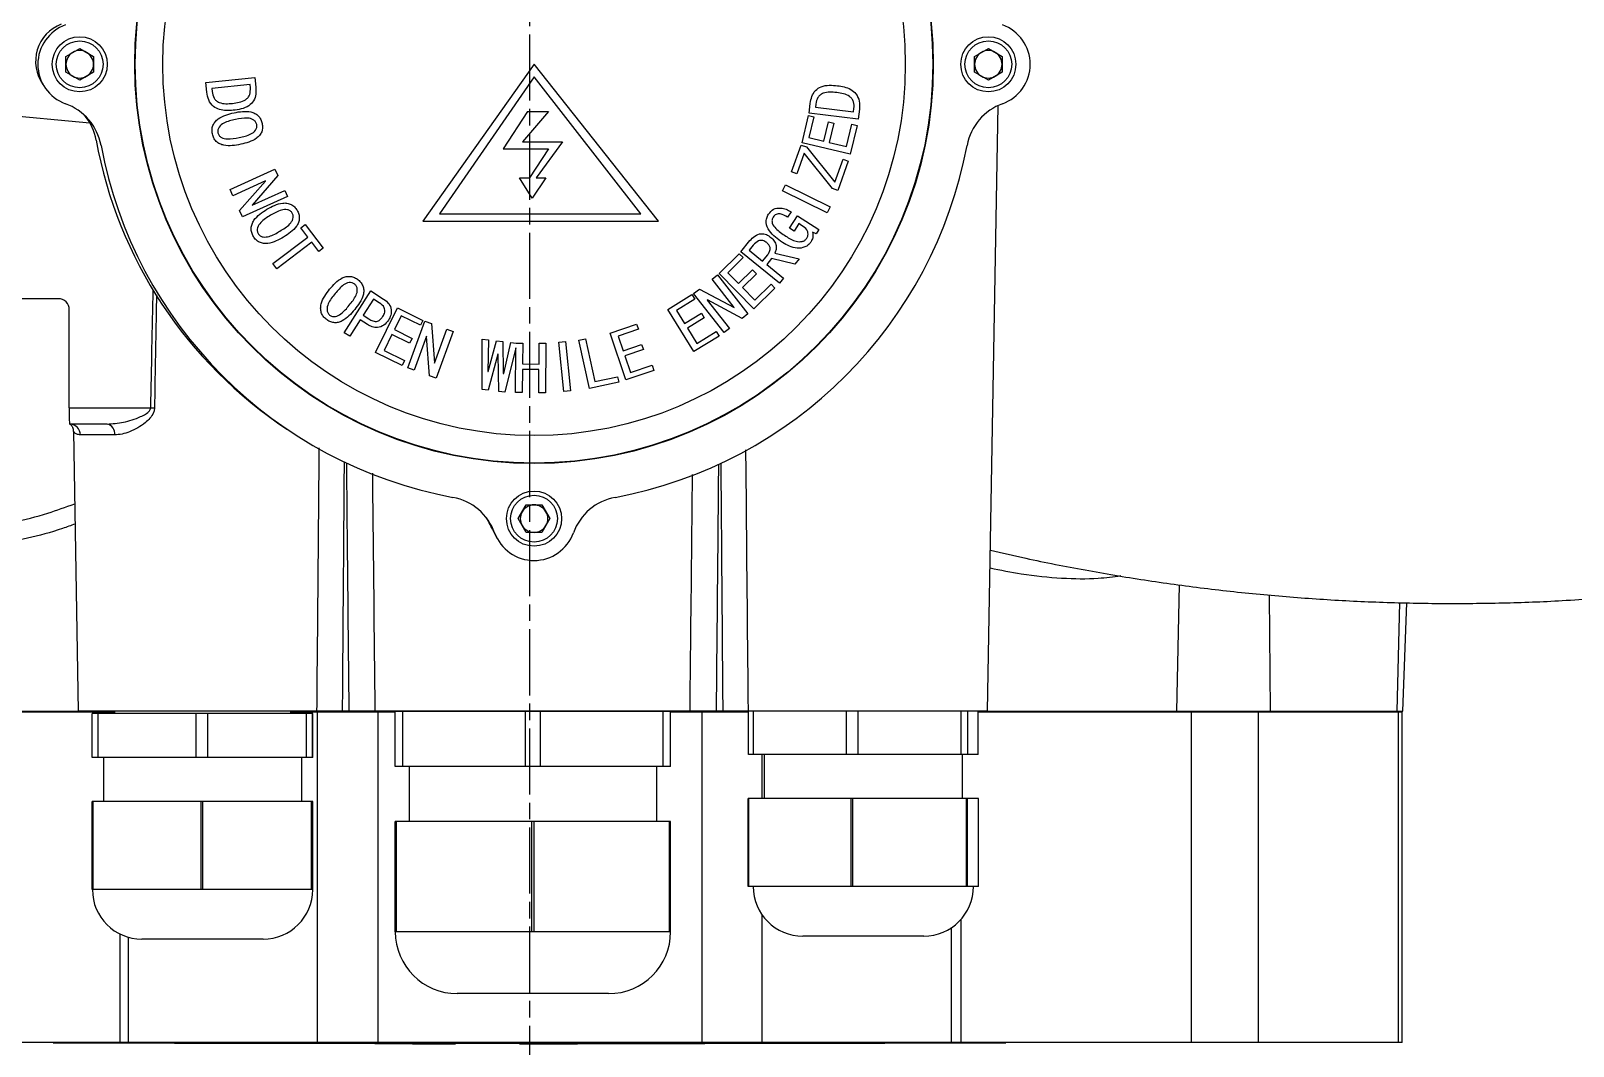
# Model space of a CAD drawing. Header units: millimetres. Extents: x 1756 to 4801, y 514 to 2668.
# Drawn here: x 3943.9 to 4224, y 2067.8 to 2252.1 of the extents above; entities that cross this region are included whole.
import ezdxf

# ---------------------------------------------------------------- set-up
doc = ezdxf.new("R2010")
doc.units = ezdxf.units.MM
doc.linetypes.add('AM_ISO08W050', pattern=[18, 12, -1.5, 3, -1.5])
doc.layers.add('AM_7', color=4, linetype='AM_ISO08W050', lineweight=25)

msp = doc.modelspace()

# ---------------------------------------------------------------- linework, layer by layer
at = {"color": 7, "linetype": 'Continuous', "lineweight": 25}
for p, q in [((3950.295, 2247.516), (3952.795, 2248.96)), ((3952.795, 2248.96), (3955.295, 2247.516)), ((4115.295, 2247.516), (4117.795, 2248.96)), ((4117.795, 2248.96), (4120.295, 2247.516)), ((3950.295, 2244.63), (3950.295, 2247.516)), ((3955.295, 2247.516), (3955.295, 2244.63)), ((4115.295, 2244.63), (4115.295, 2247.516)), ((4120.295, 2247.516), (4120.295, 2244.63)), ((3952.795, 2243.186), (3950.295, 2244.63)), ((3955.295, 2244.63), (3952.795, 2243.186)), ((3975.677, 2242.795), (3984.593, 2243.699)), ((3984.593, 2243.699), (3984.773, 2241.925)), ((4035.295, 2246.073), (4015.117, 2217.613)), ((4035.295, 2243.78), (4018.14, 2218.915)), ((4057.867, 2217.613), (4035.295, 2246.073)), ((4054.672, 2218.915), (4035.295, 2243.78)), ((4117.795, 2243.186), (4115.295, 2244.63)), ((4120.295, 2244.63), (4117.795, 2243.186)), ((3975.856, 2241.021), (3975.677, 2242.795)), ((3983.724, 2242.399), (3976.788, 2241.693)), ((3976.788, 2241.693), (3976.847, 2241.12)), ((3983.782, 2241.826), (3983.724, 2242.399)), ((4085.253, 2237.21), (4085.468, 2238.983)), ((4086.458, 2238.863), (4086.388, 2238.29)), ((4086.388, 2238.29), (4093.324, 2237.451)), ((4093.324, 2237.451), (4093.394, 2238.024)), ((4094.384, 2237.904), (4094.17, 2236.13)), ((4117.654, 2128.618), (4119.574, 2238.596)), ((3934.886, 2237.284), (3954.645, 2235.471)), ((4034.124, 2237.513), (4029.706, 2230.749)), ((4037.92, 2237.513), (4033.226, 2231.991)), ((4034.124, 2237.513), (4037.92, 2237.513)), ((4083.971, 2231.821), (4085.144, 2236.784)), ((4085.144, 2236.784), (4086.117, 2236.554)), ((4086.117, 2236.554), (4085.222, 2232.766)), ((4094.17, 2236.13), (4085.253, 2237.21)), ((4087.934, 2232.125), (4088.757, 2235.604)), ((4088.757, 2235.604), (4089.729, 2235.374)), ((4089.729, 2235.374), (4088.907, 2231.895)), ((4092.027, 2231.158), (4092.983, 2235.201)), ((4093.955, 2234.971), (4092.721, 2229.752)), ((4092.983, 2235.201), (4093.955, 2234.971)), ((4085.222, 2232.766), (4087.934, 2232.125)), ((4029.706, 2230.749), (4037.92, 2230.749)), ((4033.226, 2231.991), (4040.474, 2231.991)), ((4037.92, 2230.749), (4034.449, 2225.434)), ((4040.474, 2231.991), (4035.666, 2225.434)), ((4082.05, 2226.535), (4083.804, 2231.407)), ((4084.334, 2229.923), (4082.993, 2226.196)), ((4083.804, 2231.407), (4084.748, 2231.068)), ((4092.721, 2229.752), (4083.971, 2231.821)), ((4089.498, 2223.516), (4084.334, 2229.923)), ((4084.748, 2231.068), (4089.909, 2224.658)), ((4088.907, 2231.895), (4092.027, 2231.158)), ((3980.086, 2223.318), (3988.252, 2227.057)), ((3988.252, 2227.057), (3988.799, 2225.862)), ((4089.909, 2224.658), (4091.412, 2228.834)), ((4092.356, 2228.494), (4090.442, 2223.177)), ((4091.412, 2228.834), (4092.356, 2228.494)), ((3986.511, 2224.93), (3980.589, 2222.218)), ((3981.815, 2219.544), (3986.532, 2224.883)), ((3988.799, 2225.862), (3984.08, 2220.524)), ((3986.532, 2224.883), (3986.511, 2224.93)), ((4032.674, 2225.434), (4034.449, 2225.434)), ((4034.952, 2221.776), (4032.674, 2225.434)), ((4037.437, 2225.434), (4034.952, 2221.776)), ((4035.666, 2225.434), (4037.437, 2225.434)), ((4080.424, 2223.104), (4080.958, 2224.191)), ((4080.958, 2224.191), (4089.042, 2220.215)), ((4082.993, 2226.196), (4082.05, 2226.535)), ((3980.589, 2222.218), (3980.086, 2223.318)), ((3990.527, 2222.09), (3982.361, 2218.351)), ((3984.102, 2220.476), (3990.024, 2223.187)), ((3990.024, 2223.187), (3990.527, 2222.09)), ((4088.508, 2219.127), (4080.424, 2223.104)), ((4090.442, 2223.177), (4089.498, 2223.516)), ((3982.361, 2218.351), (3981.815, 2219.544)), ((3984.08, 2220.524), (3984.102, 2220.476)), ((4018.14, 2218.915), (4054.672, 2218.915)), ((4081.97, 2219.305), (4081.346, 2218.328)), ((4081.675, 2216.303), (4083.124, 2218.566)), ((4083.124, 2218.566), (4087.026, 2216.069)), ((4089.042, 2220.215), (4088.508, 2219.127)), ((3992.942, 2216.386), (3993.737, 2216.99)), ((3994.214, 2214.71), (3992.942, 2216.386)), ((3993.737, 2216.99), (3997.012, 2212.674)), ((4015.117, 2217.613), (4057.867, 2217.613)), ((4082.517, 2215.765), (4081.675, 2216.303)), ((4083.398, 2217.141), (4082.517, 2215.765)), ((4083.886, 2216.829), (4083.398, 2217.141)), ((4086.545, 2215.314), (4085.837, 2215.581)), ((4087.026, 2216.069), (4086.545, 2215.314)), ((3987.844, 2209.875), (3994.214, 2214.71)), ((3994.945, 2213.747), (3988.575, 2208.912)), ((3996.216, 2212.07), (3994.945, 2213.747)), ((3997.012, 2212.674), (3996.216, 2212.07)), ((4072.842, 2212.006), (4074.505, 2214.053)), ((4075.117, 2213.215), (4074.384, 2212.314)), ((3988.575, 2208.912), (3987.844, 2209.875)), ((4068.914, 2208.102), (4072.554, 2211.679)), ((4073.254, 2210.966), (4070.476, 2208.237)), ((4072.554, 2211.679), (4073.254, 2210.966)), ((4079.842, 2206.316), (4072.842, 2212.006)), ((4074.384, 2212.314), (4076.799, 2210.353)), ((4076.799, 2210.353), (4077.731, 2211.5)), ((4078.442, 2210.784), (4077.577, 2209.72)), ((4082.669, 2209.796), (4078.442, 2210.784)), ((4079.051, 2211.784), (4083.468, 2210.778)), ((4083.468, 2210.778), (4082.669, 2209.796)), ((4067.631, 2207.077), (4068.585, 2207.825)), ((4071.659, 2201.94), (4067.631, 2207.077)), ((4068.585, 2207.825), (4074.138, 2200.741)), ((4075.22, 2201.685), (4068.914, 2208.102)), ((4070.476, 2208.237), (4072.431, 2206.249)), ((4072.431, 2206.249), (4074.983, 2208.755)), ((4075.682, 2208.042), (4073.131, 2205.535)), ((4074.983, 2208.755), (4075.682, 2208.042)), ((4077.577, 2209.72), (4080.606, 2207.258)), ((4080.606, 2207.258), (4079.842, 2206.316)), ((4000.81, 2197.339), (4005.677, 2204.921)), ((4005.677, 2204.921), (4007.983, 2203.442)), ((4059.617, 2201.577), (4063.966, 2204.253)), ((4063.966, 2204.253), (4064.489, 2203.401)), ((4064.277, 2204.447), (4065.312, 2205.258)), ((4069.83, 2197.363), (4064.277, 2204.447)), ((4065.312, 2205.258), (4071.618, 2201.909)), ((4073.131, 2205.535), (4075.38, 2203.247)), ((4079.047, 2205.446), (4075.22, 2201.685)), ((4075.38, 2203.247), (4078.345, 2206.159)), ((4078.345, 2206.159), (4079.047, 2205.446)), ((3948.894, 2203.512), (3936.895, 2203.512)), ((3950.899, 2183.667), (3950.894, 2201.512)), ((4006.157, 2203.424), (4004.278, 2200.496)), ((4007.176, 2202.769), (4006.157, 2203.424)), ((4006.535, 2193.757), (4010.53, 2201.841)), ((4010.53, 2201.841), (4015.114, 2199.575)), ((4064.333, 2193.91), (4059.617, 2201.577)), ((4064.489, 2203.401), (4061.171, 2201.361)), ((4061.171, 2201.361), (4062.633, 2198.984)), ((4066.797, 2203.28), (4066.754, 2203.246)), ((4066.754, 2203.246), (4070.781, 2198.11)), ((4073.101, 2199.929), (4066.797, 2203.28)), ((4071.618, 2201.909), (4071.659, 2201.94)), ((4003.738, 2199.654), (4001.829, 2196.684)), ((4005.024, 2198.83), (4003.738, 2199.654)), ((4004.278, 2200.496), (4005.297, 2199.841)), ((4011.173, 2200.406), (4009.933, 2197.901)), ((4014.672, 2198.677), (4011.173, 2200.406)), ((4012.38, 2190.938), (4015.44, 2199.437)), ((4015.114, 2199.575), (4014.672, 2198.677)), ((4015.44, 2199.437), (4016.684, 2198.988)), ((4016.684, 2198.988), (4017.196, 2191.842)), ((4049.091, 2197.254), (4053.914, 2198.895)), ((4053.914, 2198.895), (4054.235, 2197.952)), ((4062.633, 2198.984), (4065.682, 2200.86)), ((4066.206, 2200.008), (4063.157, 2198.132)), ((4065.682, 2200.86), (4066.206, 2200.008)), ((4074.138, 2200.741), (4073.101, 2199.929)), ((4001.829, 2196.684), (4000.81, 2197.339)), ((4009.491, 2197.002), (4008.066, 2194.119)), ((4012.705, 2195.414), (4009.491, 2197.002)), ((4009.933, 2197.901), (4013.147, 2196.312)), ((4013.147, 2196.312), (4012.705, 2195.414)), ((4015.744, 2196.69), (4013.524, 2190.526)), ((4015.793, 2196.673), (4015.744, 2196.69)), ((4016.308, 2189.524), (4015.793, 2196.673)), ((4017.247, 2191.823), (4019.467, 2197.986)), ((4020.61, 2197.575), (4017.549, 2189.076)), ((4019.467, 2197.986), (4020.61, 2197.575)), ((4025.895, 2187.028), (4025.856, 2196.192)), ((4025.856, 2196.192), (4027.003, 2196.049)), ((4027.003, 2196.049), (4026.88, 2190.295)), ((4026.983, 2190.283), (4028.463, 2195.872)), ((4028.463, 2195.872), (4029.611, 2195.73)), ((4043.445, 2195.97), (4044.623, 2196.226)), ((4045.352, 2187.22), (4043.445, 2195.97)), ((4044.623, 2196.226), (4046.319, 2188.448)), ((4051.984, 2188.755), (4049.091, 2197.254)), ((4054.235, 2197.952), (4050.557, 2196.698)), ((4050.557, 2196.698), (4051.453, 2194.063)), ((4063.157, 2198.132), (4064.84, 2195.398)), ((4068.906, 2196.723), (4064.333, 2193.91)), ((4064.84, 2195.398), (4068.382, 2197.575)), ((4068.382, 2197.575), (4068.906, 2196.723)), ((4070.781, 2198.11), (4069.83, 2197.363)), ((4011.356, 2191.375), (4006.535, 2193.757)), ((4008.066, 2194.119), (4011.8, 2192.273)), ((4028.697, 2193.461), (4026.938, 2186.901)), ((4028.8, 2193.447), (4028.697, 2193.461)), ((4028.921, 2186.657), (4028.8, 2193.447)), ((4029.611, 2195.73), (4029.695, 2189.95)), ((4029.8, 2189.936), (4031.071, 2195.55)), ((4032.013, 2194.606), (4029.964, 2186.529)), ((4031.071, 2195.55), (4032.02, 2195.434)), ((4031.942, 2186.459), (4032.013, 2194.606)), ((4032.02, 2195.434), (4032.02, 2195.459)), ((4032.02, 2195.459), (4033.231, 2195.45)), ((4033.231, 2195.45), (4033.198, 2191.66)), ((4036.198, 2191.635), (4036.231, 2195.424)), ((4036.231, 2195.424), (4037.441, 2195.413)), ((4037.441, 2195.413), (4037.363, 2186.413)), ((4039.805, 2195.591), (4041.006, 2195.715)), ((4040.727, 2186.675), (4039.805, 2195.591)), ((4041.006, 2195.715), (4041.928, 2186.799)), ((4051.453, 2194.063), (4054.834, 2195.215)), ((4055.155, 2194.271), (4051.775, 2193.119)), ((4051.775, 2193.119), (4052.808, 2190.086)), ((4054.834, 2195.215), (4055.155, 2194.271)), ((4011.8, 2192.273), (4011.356, 2191.375)), ((4013.524, 2190.526), (4012.38, 2190.938)), ((4017.196, 2191.842), (4017.247, 2191.823)), ((4026.88, 2190.295), (4026.983, 2190.283)), ((4033.19, 2190.66), (4033.153, 2186.45)), ((4036.19, 2190.635), (4033.19, 2190.66)), ((4033.198, 2191.66), (4036.198, 2191.635)), ((4036.153, 2186.424), (4036.19, 2190.635)), ((4057.054, 2190.48), (4051.984, 2188.755)), ((4052.808, 2190.086), (4056.734, 2191.423)), ((4056.734, 2191.423), (4057.054, 2190.48)), ((4017.549, 2189.076), (4016.308, 2189.524)), ((4029.695, 2189.95), (4029.8, 2189.936)), ((4050.674, 2188.38), (4045.352, 2187.22)), ((4046.319, 2188.448), (4050.463, 2189.352)), ((4050.463, 2189.352), (4050.674, 2188.38)), ((4026.938, 2186.901), (4025.895, 2187.028)), ((4029.964, 2186.529), (4028.921, 2186.657)), ((4033.153, 2186.45), (4031.942, 2186.459)), ((4037.363, 2186.413), (4036.153, 2186.424)), ((4041.928, 2186.799), (4040.727, 2186.675)), ((3950.899, 2183.667), (3965.649, 2183.667)), ((3957.781, 2180.746), (3950.927, 2180.746)), ((3951.654, 2179.373), (3952.54, 2128.618)), ((3959.142, 2178.78), (3952.915, 2178.78)), ((4032.408, 2163.573), (4033.852, 2166.073)), ((4033.852, 2166.073), (4036.738, 2166.073)), ((4036.738, 2166.073), (4038.182, 2163.573)), ((4033.852, 2161.073), (4032.408, 2163.573)), ((4038.182, 2163.573), (4036.738, 2161.073)), ((4036.738, 2161.073), (4033.852, 2161.073)), ((4152.433, 2151.571), (4151.941, 2128.618)), ((4168.795, 2149.696), (4168.969, 2128.618)), ((4192.018, 2128.618), (4192.534, 2148.33)), ((4193.073, 2128.618), (4193.76, 2148.306)), ((3921.375, 2128.618), (3952.54, 2128.618)), ((3946.773, 2128.618), (3946.773, 2128.429)), ((3995.874, 2128.618), (3952.54, 2128.618)), ((3956.773, 2128.429), (3956.773, 2128.618)), ((3959.102, 2128.618), (3959.102, 2128.213)), ((3991.102, 2128.213), (3991.102, 2128.618)), ((3996.17, 2128.429), (3996.17, 2128.618)), ((4001.669, 2128.618), (4000.523, 2128.618)), ((4063.623, 2128.618), (4006.404, 2128.618)), ((4010.096, 2118.574), (4010.096, 2128.574)), ((4010.098, 2128.574), (4010.096, 2128.574)), ((4010.098, 2118.574), (4010.098, 2128.574)), ((4011.44, 2128.574), (4010.098, 2128.574)), ((4011.44, 2118.574), (4011.44, 2128.574)), ((4033.758, 2128.574), (4011.44, 2128.574)), ((4015.097, 2128.618), (4015.097, 2128.574)), ((4033.758, 2118.574), (4033.758, 2128.574)), ((4036.441, 2128.574), (4033.758, 2128.574)), ((4036.441, 2118.574), (4036.441, 2128.574)), ((4058.757, 2128.574), (4036.441, 2128.574)), ((4055.097, 2128.574), (4055.097, 2128.618)), ((4058.757, 2118.574), (4058.757, 2128.574)), ((4060.098, 2128.574), (4058.757, 2128.574)), ((4060.098, 2118.574), (4060.098, 2128.574)), ((4062.336, 2128.618), (4062.336, 2128.429)), ((4063.893, 2128.618), (4063.893, 2128.429)), ((4069.569, 2128.618), (4068.423, 2128.618)), ((4117.654, 2128.618), (4074.16, 2128.618)), ((4074.25, 2120.759), (4074.25, 2128.618)), ((4075.153, 2120.759), (4075.153, 2128.618)), ((4092.014, 2120.759), (4092.014, 2128.618)), ((4094.152, 2120.759), (4094.152, 2128.618)), ((4112.855, 2120.759), (4112.855, 2128.618)), ((4114.09, 2120.759), (4114.09, 2128.618)), ((4115.932, 2120.759), (4115.932, 2128.618)), ((4117.69, 2128.618), (4117.69, 2128.429)), ((4117.69, 2128.618), (4151.941, 2128.618)), ((4127.69, 2128.429), (4127.69, 2128.618)), ((4146.32, 2128.618), (4146.32, 2128.429)), ((4151.941, 2128.618), (4168.969, 2128.618)), ((4162.32, 2128.429), (4162.32, 2128.618)), ((4162.718, 2128.429), (4162.718, 2128.618)), ((4168.969, 2128.618), (4192.018, 2128.618)), ((4192.018, 2128.618), (4193.073, 2128.618)), ((3959.102, 2128.429), (3918.874, 2128.429)), ((3955.054, 2120.213), (3955.054, 2128.213)), ((3956.118, 2128.213), (3955.054, 2128.213)), ((3956.118, 2120.213), (3956.118, 2128.213)), ((3973.922, 2128.213), (3956.118, 2128.213)), ((3973.922, 2120.213), (3973.922, 2128.213)), ((3976.069, 2128.213), (3973.922, 2128.213)), ((3976.069, 2120.213), (3976.069, 2128.213)), ((3993.971, 2128.213), (3976.069, 2128.213)), ((3995.975, 2128.429), (3991.102, 2128.429)), ((3993.971, 2120.213), (3993.971, 2128.213)), ((3995.053, 2128.213), (3993.971, 2128.213)), ((3995.053, 2120.213), (3995.053, 2128.213)), ((3995.151, 2128.213), (3995.053, 2128.213)), ((3995.151, 2120.213), (3995.151, 2128.213)), ((3995.975, 2068.429), (3995.975, 2128.429)), ((4006.98, 2128.429), (3995.975, 2128.429)), ((4006.98, 2068.429), (4006.98, 2128.429)), ((4010.096, 2128.429), (4006.98, 2128.429)), ((4065.802, 2128.429), (4060.098, 2128.429)), ((4065.802, 2068.429), (4065.802, 2128.429)), ((4074.25, 2128.429), (4065.802, 2128.429)), ((4154.711, 2128.429), (4115.932, 2128.429)), ((4154.711, 2068.429), (4154.711, 2128.429)), ((4166.835, 2128.429), (4154.711, 2128.429)), ((4166.835, 2068.429), (4166.835, 2128.429)), ((4192.289, 2128.429), (4166.835, 2128.429)), ((4192.289, 2068.429), (4192.289, 2128.429)), ((4192.911, 2128.429), (4192.289, 2128.429)), ((4192.911, 2068.429), (4192.911, 2128.429)), ((3956.118, 2120.213), (3955.054, 2120.213)), ((3973.922, 2120.213), (3956.118, 2120.213)), ((3957.102, 2120.213), (3957.102, 2112.213)), ((3976.069, 2120.213), (3973.922, 2120.213)), ((3993.971, 2120.213), (3976.069, 2120.213)), ((3993.102, 2112.213), (3993.102, 2120.213)), ((3995.053, 2120.213), (3993.971, 2120.213)), ((3995.151, 2120.213), (3995.053, 2120.213)), ((4075.153, 2120.759), (4074.25, 2120.759)), ((4092.014, 2120.759), (4075.153, 2120.759)), ((4076.723, 2112.759), (4076.723, 2120.759)), ((4077.091, 2120.759), (4077.091, 2112.759)), ((4094.152, 2120.759), (4092.014, 2120.759)), ((4112.855, 2120.759), (4094.152, 2120.759)), ((4114.09, 2120.759), (4112.855, 2120.759)), ((4113.091, 2112.759), (4113.091, 2120.759)), ((4115.932, 2120.759), (4114.09, 2120.759)), ((4010.098, 2118.574), (4010.096, 2118.574)), ((4011.44, 2118.574), (4010.098, 2118.574)), ((4033.758, 2118.574), (4011.44, 2118.574)), ((4012.597, 2118.574), (4012.597, 2108.574)), ((4036.441, 2118.574), (4033.758, 2118.574)), ((4058.757, 2118.574), (4036.441, 2118.574)), ((4057.597, 2108.574), (4057.597, 2118.574)), ((4060.098, 2118.574), (4058.757, 2118.574)), ((3955.049, 2096.213), (3955.049, 2112.213)), ((3955.211, 2112.213), (3955.049, 2112.213)), ((3955.211, 2096.213), (3955.211, 2112.213)), ((3974.829, 2112.213), (3955.211, 2112.213)), ((3974.829, 2096.213), (3974.829, 2112.213)), ((3975.157, 2112.213), (3974.829, 2112.213)), ((3975.157, 2096.213), (3975.157, 2112.213)), ((3994.883, 2112.213), (3975.157, 2112.213)), ((3994.883, 2096.213), (3994.883, 2112.213)), ((3995.048, 2112.213), (3994.883, 2112.213)), ((3995.048, 2096.213), (3995.048, 2112.213)), ((3995.156, 2112.213), (3995.048, 2112.213)), ((3995.156, 2096.213), (3995.156, 2112.213)), ((4074.156, 2096.759), (4074.156, 2112.759)), ((4074.294, 2112.759), (4074.156, 2112.759)), ((4074.294, 2096.759), (4074.294, 2112.759)), ((4092.873, 2112.759), (4074.294, 2112.759)), ((4092.873, 2096.759), (4092.873, 2112.759)), ((4093.199, 2112.759), (4092.873, 2112.759)), ((4093.199, 2096.759), (4093.199, 2112.759)), ((4113.808, 2112.759), (4093.199, 2112.759)), ((4113.808, 2096.759), (4113.808, 2112.759)), ((4113.996, 2112.759), (4113.808, 2112.759)), ((4113.996, 2096.759), (4113.996, 2112.759)), ((4116.026, 2112.759), (4113.996, 2112.759)), ((4116.026, 2096.759), (4116.026, 2112.759)), ((4010.095, 2088.574), (4010.095, 2108.574)), ((4010.098, 2108.574), (4010.095, 2108.574)), ((4010.098, 2088.574), (4010.098, 2108.574)), ((4010.303, 2108.574), (4010.098, 2108.574)), ((4010.303, 2088.574), (4010.303, 2108.574)), ((4034.895, 2108.574), (4010.303, 2108.574)), ((4034.895, 2088.574), (4034.895, 2108.574)), ((4035.304, 2108.574), (4034.895, 2108.574)), ((4035.304, 2088.574), (4035.304, 2108.574)), ((4059.893, 2108.574), (4035.304, 2108.574)), ((4059.893, 2088.574), (4059.893, 2108.574)), ((4060.098, 2108.574), (4059.893, 2108.574)), ((4060.098, 2088.574), (4060.098, 2108.574)), ((3955.211, 2096.213), (3955.049, 2096.213)), ((3965.02, 2096.213), (3955.211, 2096.213)), ((3974.829, 2096.213), (3965.02, 2096.213)), ((3975.157, 2096.213), (3974.829, 2096.213)), ((3985.02, 2096.213), (3975.157, 2096.213)), ((3994.883, 2096.213), (3985.02, 2096.213)), ((3995.048, 2096.213), (3994.883, 2096.213)), ((3995.102, 2096.213), (3995.048, 2096.213)), ((3995.156, 2096.213), (3995.102, 2096.213)), ((4074.294, 2096.759), (4074.156, 2096.759)), ((4083.584, 2096.759), (4074.294, 2096.759)), ((4092.873, 2096.759), (4083.584, 2096.759)), ((4093.199, 2096.759), (4092.873, 2096.759)), ((4103.504, 2096.759), (4093.199, 2096.759)), ((4113.808, 2096.759), (4103.504, 2096.759)), ((4113.996, 2096.759), (4113.808, 2096.759)), ((4115.011, 2096.759), (4113.996, 2096.759)), ((4116.026, 2096.759), (4115.011, 2096.759)), ((4076.723, 2068.429), (4076.723, 2091.592)), ((4112.879, 2068.429), (4112.879, 2090.849)), ((3960.149, 2068.429), (3960.149, 2088.128)), ((3961.619, 2087.563), (3961.619, 2068.429)), ((3986.102, 2087.213), (3964.102, 2087.213)), ((4010.097, 2088.574), (4010.095, 2088.574)), ((4010.098, 2088.574), (4010.097, 2088.574)), ((4010.303, 2088.574), (4010.098, 2088.574)), ((4022.599, 2088.574), (4010.303, 2088.574)), ((4034.895, 2088.574), (4022.599, 2088.574)), ((4035.304, 2088.574), (4034.895, 2088.574)), ((4047.599, 2088.574), (4035.304, 2088.574)), ((4059.893, 2088.574), (4047.599, 2088.574)), ((4060.098, 2088.574), (4059.893, 2088.574)), ((4106.091, 2087.759), (4084.091, 2087.759)), ((4111.132, 2068.429), (4111.132, 2089.303)), ((4048.847, 2077.324), (4021.347, 2077.324)), ((3960.149, 2068.429), (3918.874, 2068.429)), ((4034.478, 2068.354), (3947.978, 2068.354)), ((3961.619, 2068.429), (3960.149, 2068.429)), ((3995.975, 2068.429), (3961.619, 2068.429)), ((4006.98, 2068.429), (3995.975, 2068.429)), ((4006.393, 2068.429), (4006.393, 2068.218)), ((4013.215, 2068.218), (4006.393, 2068.218)), ((4065.802, 2068.429), (4006.98, 2068.429)), ((4013.215, 2068.429), (4013.215, 2068.218)), ((4013.215, 2068.218), (4021.014, 2068.218)), ((4021.014, 2068.429), (4021.014, 2068.218)), ((4032.68, 2068.429), (4032.68, 2068.218)), ((4032.68, 2068.218), (4034.201, 2068.218)), ((4034.201, 2068.429), (4034.201, 2068.218)), ((4034.201, 2068.218), (4041.308, 2068.218)), ((4120.978, 2068.354), (4034.478, 2068.354)), ((4041.308, 2068.429), (4041.308, 2068.218)), ((4041.308, 2068.218), (4043.172, 2068.218)), ((4043.172, 2068.429), (4043.172, 2068.218)), ((4066.284, 2068.218), (4043.172, 2068.218)), ((4076.723, 2068.429), (4065.802, 2068.429)), ((4066.284, 2068.429), (4066.284, 2068.218)), ((4111.132, 2068.429), (4076.723, 2068.429)), ((4112.879, 2068.429), (4111.016, 2068.429)), ((4154.711, 2068.429), (4112.879, 2068.429)), ((4166.835, 2068.429), (4154.711, 2068.429)), ((4192.289, 2068.429), (4166.835, 2068.429)), ((4192.911, 2068.429), (4192.289, 2068.429))]:
    msp.add_line(p, q, dxfattribs=at)
at = {"linetype": 'ByBlock'}
msp.add_line((3969.98, 2068.354), (4098.975, 2068.353), dxfattribs=at)
at = {"color": 7, "linetype": 'Continuous', "lineweight": 25, "flags": 128}
msp.add_lwpolyline([(4027.738, 2161.587), (4028.542, 2160.043), (4028.636, 2159.91)], dxfattribs=at)
at = {"color": 7, "linetype": 'Continuous', "lineweight": 25}
for centre, radius in [((4035.295, 2246.073), 72.5), ((4035.295, 2246.073), 72.418), ((4035.295, 2246.073), 67.42), ((3952.795, 2246.073), 5), ((3952.795, 2246.073), 4.25), ((4117.795, 2246.073), 5), ((4117.795, 2246.073), 4.25), ((4035.295, 2163.573), 5), ((4035.295, 2163.573), 4.25)]:
    msp.add_circle(centre, radius, dxfattribs=at)
for centre, radius, start, end in [((3951.982, 2246.618), 7.2, 110.58893, 215.5629), ((3952.795, 2246.073), 7.6, 109.80619, 250.19381), ((4117.795, 2246.073), 7.6, 289.80619, 70.19381), ((3952.795, 2246.073), 2.5, 120, 180), ((3952.795, 2246.073), 2.5, 60, 120), ((3952.795, 2246.073), 2.5, 0, 60), ((4117.795, 2246.073), 2.5, 120, 180), ((4117.795, 2246.073), 2.5, 60, 120), ((4117.795, 2246.073), 2.5, 0, 60), ((3952.795, 2246.073), 2.5, 180, 240), ((3952.795, 2246.073), 2.5, 240, 300), ((3952.795, 2246.073), 2.5, 300, 0), ((4117.795, 2246.073), 2.5, 180, 240), ((4117.795, 2246.073), 2.5, 240, 300), ((4117.795, 2246.073), 2.5, 300, 0), ((3946.831, 2229.514), 10, 10.6021, 70.19381), ((4123.759, 2229.514), 10, 109.80619, 169.3979), ((3945.933, 2230.517), 10, 10.30557, 37.99554), ((4034.482, 2246.617), 80, 190.3053, 236.57581), ((4035.295, 2246.073), 80, 190.6021, 259.3979), ((4035.295, 2246.073), 80, 280.6021, 349.3979), ((4029.119, 2182.949), 78.224, 179.47425, 181.61433), ((3964.3, 2112.71), 70.97, 88.32643, 88.91078), ((3950.969, 2178.8), 1.947, 359.43492, 88.4218), ((3957.396, 2179.025), 1.763, 352.03665, 77.40158), ((4018.736, 2157.61), 10, 19.80619, 79.3979), ((4035.295, 2163.573), 2.5, 90, 150), ((4035.295, 2163.573), 2.5, 30, 90), ((4051.854, 2157.61), 10, 100.6021, 160.19381), ((4018.376, 2158.07), 10, 20.58584, 36.2851), ((4035.295, 2163.573), 2.5, 150, 210), ((4035.295, 2163.573), 2.5, 210, 270), ((4035.295, 2163.573), 2.5, 270, 330), ((4035.295, 2163.573), 2.5, 330, 30), ((4035.295, 2163.573), 7.6, 199.80619, 340.19381), ((3964.102, 2096.213), 9, 180, 270), ((3986.102, 2096.213), 9, 270, 0), ((4084.091, 2096.759), 9, 180, 270), ((4106.091, 2096.759), 9, 270, 0), ((4021.347, 2088.574), 11.25, 180, 270), ((4048.847, 2088.574), 11.25, 270, 0)]:
    msp.add_arc(centre, radius, start, end, dxfattribs=at)
for centre, major_axis, ratio, start_param, end_param in [((3975.014, 1718.125), (-0.161, 664.368), 0.019519, 0.7480035, 0.7943743), ((3948.895, 2201.512), (-1.286, 1.532), 0.9997539, 4.0145036, 5.5852999), ((3974.921, 2667.878), (-0.342, 1411.987), 0.019519, 4.3205165, 4.3549505), ((4034.832, 3008.579), (-0.466, 1923.104), 0.019519, 2.0198691, 2.0460556), ((4034.832, 3008.579), (-0.466, 1923.104), 0.019519, 4.2371202, 4.263166), ((4094.909, 2667.878), (-0.342, 1411.987), 0.019519, 1.9284107, 1.9626594)]:
    msp.add_ellipse(centre, major_axis=major_axis, ratio=ratio, start_param=start_param, end_param=end_param, dxfattribs=at)
for points, knots in [([(3980.671, 2237.717), (3980.256, 2237.688), (3979.426, 2237.632), (3978.176, 2237.786), (3976.971, 2238.393), (3976.112, 2239.567), (3975.942, 2240.536), (3975.856, 2241.021)], [0, 0, 0, 0, 0.1873686, 0.3744545, 0.5606512, 0.7799286, 1, 1, 1, 1]), ([(3976.847, 2241.12), (3976.923, 2240.711), (3977.037, 2240.097), (3977.568, 2239.45), (3978.278, 2239.017), (3979.322, 2238.88), (3980.136, 2238.939), (3980.544, 2238.968)], [0, 0, 0, 0, 0.2491686, 0.3742314, 0.4992481, 0.7491493, 1, 1, 1, 1]), ([(3980.544, 2238.968), (3980.953, 2239.022), (3981.769, 2239.129), (3982.769, 2239.478), (3983.389, 2240.039), (3983.801, 2240.775), (3983.79, 2241.406), (3983.782, 2241.826)], [0, 0, 0, 0, 0.2508567, 0.500793, 0.6258591, 0.7509329, 1, 1, 1, 1]), ([(3984.773, 2241.925), (3984.795, 2241.503), (3984.84, 2240.66), (3984.469, 2239.411), (3983.498, 2238.424), (3982.148, 2237.918), (3981.164, 2237.784), (3980.671, 2237.717)], [0, 0, 0, 0, 0.1870739, 0.3734257, 0.5592438, 0.7792964, 1, 1, 1, 1]), ([(4085.468, 2238.983), (4085.539, 2239.401), (4085.681, 2240.235), (4086.319, 2241.375), (4087.486, 2242.126), (4088.917, 2242.323), (4089.909, 2242.237), (4090.406, 2242.194)], [0, 0, 0, 0, 0.1870649, 0.3734297, 0.5592453, 0.7792922, 1, 1, 1, 1]), ([(4090.253, 2240.943), (4089.842, 2240.98), (4089.021, 2241.056), (4087.966, 2240.933), (4087.237, 2240.523), (4086.671, 2239.894), (4086.543, 2239.275), (4086.458, 2238.863)], [0, 0, 0, 0, 0.2508645, 0.5008218, 0.6258859, 0.7509553, 1, 1, 1, 1]), ([(4093.394, 2238.024), (4093.41, 2238.441), (4093.434, 2239.067), (4093.057, 2239.817), (4092.458, 2240.394), (4091.469, 2240.761), (4090.659, 2240.882), (4090.253, 2240.943)], [0, 0, 0, 0, 0.2491512, 0.3742584, 0.4992728, 0.7491603, 1, 1, 1, 1]), ([(4090.406, 2242.194), (4090.818, 2242.131), (4091.641, 2242.004), (4092.828, 2241.574), (4093.872, 2240.716), (4094.457, 2239.381), (4094.408, 2238.397), (4094.384, 2237.904)], [0, 0, 0, 0, 0.18736448, 0.37442493, 0.56063137, 0.77992698, 1, 1, 1, 1]), ([(3976.889, 2233.421), (3976.851, 2233.678), (3976.776, 2234.194), (3976.949, 2234.969), (3977.35, 2235.646), (3978.113, 2236.362), (3979.311, 2236.913), (3980.317, 2237.158), (3980.821, 2237.28)], [0, 0, 0, 0, 0.1250192, 0.2498558, 0.3747912, 0.4997815, 0.7495749, 1, 1, 1, 1]), ([(3981.084, 2236.04), (3980.351, 2235.887), (3979.255, 2235.659), (3978.178, 2234.87), (3977.826, 2234.19), (3977.855, 2233.816), (3977.869, 2233.629)], [0, 0, 0, 0, 0.5017694, 0.750141, 0.875232, 1, 1, 1, 1]), ([(3980.821, 2237.28), (3981.327, 2237.373), (3982.338, 2237.558), (3983.649, 2237.542), (3984.627, 2237.19), (3985.256, 2236.727), (3985.721, 2236.09), (3985.859, 2235.592), (3985.928, 2235.343)], [0, 0, 0, 0, 0.2504567, 0.5002532, 0.6252173, 0.7501267, 0.8749622, 1, 1, 1, 1]), ([(3984.947, 2235.134), (3984.886, 2235.309), (3984.765, 2235.66), (3984.186, 2236.15), (3982.89, 2236.434), (3981.808, 2236.198), (3981.084, 2236.04)], [0, 0, 0, 0, 0.1248189, 0.2499539, 0.4981871, 1, 1, 1, 1]), ([(3981.776, 2232.787), (3982.495, 2232.936), (3983.57, 2233.16), (3984.653, 2233.909), (3984.992, 2234.583), (3984.962, 2234.951), (3984.947, 2235.134)], [0, 0, 0, 0, 0.5019475, 0.7502431, 0.8752926, 1, 1, 1, 1]), ([(3985.928, 2235.343), (3985.966, 2235.088), (3986.042, 2234.579), (3985.875, 2233.812), (3985.483, 2233.139), (3984.72, 2232.439), (3983.531, 2231.908), (3982.537, 2231.668), (3982.039, 2231.547)], [0, 0, 0, 0, 0.1250247, 0.249832, 0.3747171, 0.499688, 0.7495364, 1, 1, 1, 1]), ([(3982.039, 2231.547), (3981.532, 2231.454), (3980.518, 2231.267), (3979.207, 2231.27), (3978.217, 2231.592), (3977.573, 2232.039), (3977.098, 2232.672), (3976.959, 2233.171), (3976.889, 2233.421)], [0, 0, 0, 0, 0.2504518, 0.5003272, 0.6253213, 0.7502035, 0.8750019, 1, 1, 1, 1]), ([(3977.869, 2233.629), (3977.932, 2233.453), (3978.056, 2233.101), (3978.662, 2232.636), (3979.965, 2232.397), (3981.05, 2232.631), (3981.776, 2232.787)], [0, 0, 0, 0, 0.1247323, 0.24978, 0.4982226, 1, 1, 1, 1]), ([(3984.332, 2214.817), (3984.213, 2215.048), (3983.974, 2215.511), (3983.89, 2216.301), (3984.047, 2217.071), (3984.538, 2217.995), (3985.493, 2218.905), (3986.365, 2219.462), (3986.802, 2219.741)], [0, 0, 0, 0, 0.1250036, 0.2498616, 0.3747616, 0.4997388, 0.7495522, 1, 1, 1, 1]), ([(3987.453, 2218.653), (3986.809, 2218.271), (3985.847, 2217.701), (3985.08, 2216.606), (3984.972, 2215.848), (3985.12, 2215.503), (3985.194, 2215.331)], [0, 0, 0, 0, 0.501761, 0.750183, 0.8753162, 1, 1, 1, 1]), ([(3986.802, 2219.741), (3987.251, 2219.993), (3988.149, 2220.495), (3989.394, 2220.907), (3990.434, 2220.892), (3991.18, 2220.657), (3991.826, 2220.204), (3992.118, 2219.777), (3992.264, 2219.563)], [0, 0, 0, 0, 0.2504523, 0.5002239, 0.6252071, 0.75011, 0.874969, 1, 1, 1, 1]), ([(3991.403, 2219.049), (3991.288, 2219.195), (3991.06, 2219.489), (3990.526, 2219.687), (3989.974, 2219.747), (3988.89, 2219.489), (3988.092, 2219.024), (3987.453, 2218.653)], [0, 0, 0, 0, 0.1244998, 0.2492948, 0.3742933, 0.4995067, 1, 1, 1, 1]), ([(3989.161, 2215.797), (3989.793, 2216.172), (3990.738, 2216.733), (3991.522, 2217.793), (3991.624, 2218.542), (3991.476, 2218.88), (3991.403, 2219.049)], [0, 0, 0, 0, 0.5018684, 0.7502116, 0.8752611, 1, 1, 1, 1]), ([(3992.264, 2219.563), (3992.382, 2219.335), (3992.619, 2218.877), (3992.712, 2218.097), (3992.555, 2217.334), (3992.061, 2216.424), (3991.107, 2215.536), (3990.244, 2214.985), (3989.812, 2214.71)], [0, 0, 0, 0, 0.1249965, 0.249855, 0.3747479, 0.4997368, 0.7495608, 1, 1, 1, 1]), ([(4080.41, 2213.739), (4079.969, 2214.041), (4079.088, 2214.643), (4077.955, 2215.787), (4077.406, 2217.064), (4077.492, 2218.151), (4077.747, 2218.624), (4077.874, 2218.86)], [0, 0, 0, 0, 0.2509218, 0.5013544, 0.7498363, 0.8748612, 1, 1, 1, 1]), ([(4077.874, 2218.86), (4078.156, 2219.2), (4078.72, 2219.88), (4079.993, 2220.052), (4081.081, 2219.812), (4081.673, 2219.474), (4081.97, 2219.305)], [0, 0, 0, 0, 0.2788964, 0.5578251, 0.7786952, 1, 1, 1, 1]), ([(4078.718, 2218.32), (4078.631, 2218.147), (4078.457, 2217.8), (4078.562, 2217.007), (4079.404, 2215.914), (4080.362, 2215.282), (4081.003, 2214.86)], [0, 0, 0, 0, 0.1247529, 0.2495, 0.4985308, 1, 1, 1, 1]), ([(4081.346, 2218.328), (4080.91, 2218.581), (4080.364, 2218.897), (4079.618, 2218.918), (4079.254, 2218.828), (4078.938, 2218.62), (4078.791, 2218.42), (4078.718, 2218.32)], [0, 0, 0, 0, 0.4988165, 0.6242231, 0.7494415, 0.874624, 1, 1, 1, 1]), ([(3985.194, 2215.331), (3985.31, 2215.186), (3985.542, 2214.894), (3986.264, 2214.647), (3987.575, 2214.842), (3988.525, 2215.415), (3989.161, 2215.797)], [0, 0, 0, 0, 0.124711, 0.2497335, 0.4981823, 1, 1, 1, 1]), ([(4084.821, 2214.48), (4084.905, 2214.639), (4085.073, 2214.957), (4085.059, 2215.51), (4084.734, 2216.231), (4084.236, 2216.582), (4083.886, 2216.829)], [0, 0, 0, 0, 0.1868638, 0.3733714, 0.5602028, 1, 1, 1, 1]), ([(4085.837, 2215.581), (4085.885, 2215.414), (4085.98, 2215.078), (4085.904, 2214.449), (4085.701, 2214.049), (4085.578, 2213.806)], [0, 0, 0, 0, 0.2797111, 0.5602706, 1, 1, 1, 1]), ([(3989.812, 2214.71), (3989.362, 2214.457), (3988.463, 2213.953), (3987.222, 2213.532), (3986.18, 2213.517), (3985.427, 2213.731), (3984.772, 2214.175), (3984.479, 2214.603), (3984.332, 2214.817)], [0, 0, 0, 0, 0.2504337, 0.5002812, 0.6252688, 0.7501695, 0.8749936, 1, 1, 1, 1]), ([(4074.505, 2214.053), (4074.784, 2214.354), (4075.342, 2214.952), (4076.45, 2215.411), (4077.526, 2215.204), (4078.047, 2214.823), (4078.308, 2214.632)], [0, 0, 0, 0, 0.280695, 0.5598608, 0.7792695, 1, 1, 1, 1]), ([(4077.542, 2213.691), (4077.32, 2213.84), (4076.878, 2214.138), (4075.864, 2214.052), (4075.4, 2213.533), (4075.117, 2213.215)], [0, 0, 0, 0, 0.280727, 0.5596165, 1, 1, 1, 1]), ([(4077.731, 2211.5), (4077.861, 2211.694), (4078.12, 2212.082), (4078.222, 2212.761), (4077.952, 2213.322), (4077.679, 2213.568), (4077.542, 2213.691)], [0, 0, 0, 0, 0.2804879, 0.5596746, 0.7791971, 1, 1, 1, 1]), ([(4078.308, 2214.632), (4078.532, 2214.431), (4078.978, 2214.028), (4079.285, 2213.227), (4079.297, 2212.447), (4079.133, 2212.005), (4079.051, 2211.784)], [0, 0, 0, 0, 0.2803832, 0.559221, 0.7797503, 1, 1, 1, 1]), ([(4085.578, 2213.806), (4085.43, 2213.614), (4085.133, 2213.232), (4084.276, 2212.766), (4083.053, 2212.572), (4081.648, 2213.005), (4080.823, 2213.494), (4080.41, 2213.739)], [0, 0, 0, 0, 0.1250554, 0.2501566, 0.4991693, 0.7492179, 1, 1, 1, 1]), ([(4081.003, 2214.86), (4081.611, 2214.477), (4082.521, 2213.902), (4083.791, 2213.826), (4084.476, 2214.07), (4084.706, 2214.343), (4084.821, 2214.48)], [0, 0, 0, 0, 0.5010763, 0.7499661, 0.8751624, 1, 1, 1, 1]), ([(3998.182, 2205.23), (3998.517, 2205.62), (3999.187, 2206.399), (4000.216, 2207.21), (4001.198, 2207.552), (4001.979, 2207.586), (4002.739, 2207.379), (4003.159, 2207.079), (4003.369, 2206.928)], [0, 0, 0, 0, 0.2504339, 0.5002214, 0.6252151, 0.7501399, 0.8749892, 1, 1, 1, 1]), ([(3966.738, 2204.215), (3966.717, 2203.047), (3966.589, 2196.192), (3966.471, 2189.337), (3966.373, 2183.65)], [0, 0, 0, 0, 0.1703401, 1, 1, 1, 1]), ([(3997.547, 2199.765), (3997.355, 2199.941), (3996.973, 2200.294), (3996.623, 2201.006), (3996.508, 2201.784), (3996.653, 2202.819), (3997.238, 2203.999), (3997.867, 2204.82), (3998.182, 2205.23)], [0, 0, 0, 0, 0.1250093, 0.2498545, 0.3747778, 0.4997916, 0.7495853, 1, 1, 1, 1]), ([(3999.164, 2204.431), (3998.691, 2203.853), (3997.983, 2202.988), (3997.639, 2201.701), (3997.793, 2200.952), (3998.05, 2200.679), (3998.178, 2200.542)], [0, 0, 0, 0, 0.5017515, 0.7500962, 0.875224, 1, 1, 1, 1]), ([(4002.738, 2206.151), (4002.58, 2206.249), (4002.265, 2206.446), (4001.697, 2206.451), (4001.158, 2206.319), (4000.23, 2205.703), (3999.638, 2204.997), (3999.164, 2204.431)], [0, 0, 0, 0, 0.1245429, 0.249367, 0.3743477, 0.4995619, 1, 1, 1, 1]), ([(4001.743, 2202.336), (4002.21, 2202.903), (4002.907, 2203.751), (4003.275, 2205.013), (4003.121, 2205.751), (4002.865, 2206.018), (4002.738, 2206.151)], [0, 0, 0, 0, 0.5018779, 0.7501176, 0.8751431, 1, 1, 1, 1]), ([(4003.369, 2206.928), (4003.559, 2206.754), (4003.938, 2206.407), (4004.29, 2205.706), (4004.404, 2204.936), (4004.252, 2203.913), (4003.66, 2202.753), (4003.038, 2201.942), (4002.726, 2201.536)], [0, 0, 0, 0, 0.1250284, 0.2498723, 0.3747685, 0.4997331, 0.7495573, 1, 1, 1, 1]), ([(4002.726, 2201.536), (4002.39, 2201.146), (4001.719, 2200.366), (4000.697, 2199.547), (3999.725, 2199.177), (3998.945, 2199.119), (3998.179, 2199.314), (3997.757, 2199.614), (3997.547, 2199.765)], [0, 0, 0, 0, 0.2504428, 0.5002887, 0.6252796, 0.7501774, 0.8749961, 1, 1, 1, 1]), ([(3998.178, 2200.542), (3998.337, 2200.445), (3998.655, 2200.25), (3999.417, 2200.265), (4000.58, 2200.897), (4001.277, 2201.759), (4001.743, 2202.336)], [0, 0, 0, 0, 0.124682, 0.2497052, 0.4982071, 1, 1, 1, 1]), ([(4007.833, 2200.282), (4007.98, 2200.524), (4008.27, 2201.003), (4008.168, 2202.083), (4007.553, 2202.508), (4007.176, 2202.769)], [0, 0, 0, 0, 0.28242195, 0.55927888, 1, 1, 1, 1]), ([(4007.983, 2203.442), (4008.318, 2203.191), (4008.986, 2202.692), (4009.43, 2201.566), (4009.333, 2200.481), (4009.014, 2199.911), (4008.855, 2199.625)], [0, 0, 0, 0, 0.2804232, 0.5591036, 0.7791827, 1, 1, 1, 1]), ([(4008.855, 2199.625), (4008.601, 2199.293), (4008.096, 2198.63), (4006.955, 2198.214), (4005.877, 2198.348), (4005.309, 2198.669), (4005.024, 2198.83)], [0, 0, 0, 0, 0.280177, 0.5589416, 0.7790938, 1, 1, 1, 1]), ([(4005.297, 2199.841), (4005.537, 2199.701), (4006.015, 2199.421), (4006.842, 2199.312), (4007.458, 2199.744), (4007.708, 2200.102), (4007.833, 2200.282)], [0, 0, 0, 0, 0.281389, 0.5593941, 0.7788242, 1, 1, 1, 1]), ([(3957.781, 2180.746), (3958.76, 2180.824), (3960.767, 2180.984), (3963.173, 2181.727), (3964.738, 2182.519), (3965.356, 2182.977), (3965.59, 2183.378), (3965.64, 2183.552), (3965.647, 2183.632), (3965.649, 2183.667)], [0, 0, 0, 0, 0.35502129, 0.72754145, 0.8396702, 0.94189457, 0.97391996, 0.98885849, 1, 1, 1, 1]), ([(3966.373, 2183.65), (3966.37, 2183.592), (3966.358, 2183.309), (3966.172, 2182.628), (3965.585, 2181.782), (3964.587, 2180.859), (3963.33, 2180.017), (3961.883, 2179.34), (3960.469, 2178.876), (3959.584, 2178.812), (3959.142, 2178.78)], [0, 0, 0, 0, 0.0162573, 0.0803535, 0.1974896, 0.3113043, 0.4880382, 0.6650371, 0.8326451, 1, 1, 1, 1]), ([(3951.026, 2180.736), (3951.052, 2180.731), (3951.11, 2180.719), (3951.11, 2180.712), (3951.153, 2180.678), (3951.253, 2180.563), (3951.363, 2180.405), (3951.49, 2180.171), (3951.625, 2179.815), (3951.638, 2179.522), (3951.645, 2179.37)], [0, 0, 0, 0, 0.2629743, 0.5663445, 0.7439995, 0.8209108, 0.8598529, 0.8940914, 0.9449946, 1, 1, 1, 1]), ([(3952.915, 2178.78), (3952.684, 2178.813), (3952.217, 2178.877), (3951.753, 2179.253), (3951.705, 2179.33), (3951.678, 2179.373)], [0, 0, 0, 0, 0.3069361, 0.6184433, 1, 1, 1, 1]), ([(3995.874, 2128.618), (3995.905, 2131.951), (3996.053, 2147.881), (3996.191, 2163.812), (3996.301, 2176.41)], [0, 0, 0, 0, 0.2091798, 1, 1, 1, 1]), ([(4073.716, 2176.094), (4073.718, 2175.819), (4073.839, 2162.215), (4073.987, 2146.39), (4074.138, 2130.84), (4074.16, 2128.618)], [0, 0, 0, 0, 0.0173473, 0.8596338, 1, 1, 1, 1]), ([(4005.932, 2171.833), (4005.937, 2171.303), (4006.09, 2156.899), (4006.25, 2142.494), (4006.404, 2128.618)], [0, 0, 0, 0, 0.0367513, 1, 1, 1, 1]), ([(4063.623, 2128.618), (4063.659, 2131.951), (4063.813, 2146.28), (4063.96, 2160.609), (4064.072, 2171.606)], [0, 0, 0, 0, 0.2325469, 1, 1, 1, 1]), ([(3940.74, 2162.876), (3942.808, 2163.397), (3946.442, 2164.313), (3950.244, 2165.678), (3951.882, 2166.266)], [0, 0, 0, 0, 0.5689763, 1, 1, 1, 1]), ([(3951.947, 2162.585), (3951.193, 2162.312), (3948.23, 2161.242), (3943.272, 2159.929), (3937.085, 2158.694), (3931.224, 2158.177), (3926.044, 2158.275), (3923.07, 2158.933), (3921.758, 2159.223)], [0, 0, 0, 0, 0.0662194, 0.2604347, 0.4527512, 0.6496821, 0.845437, 1, 1, 1, 1]), ([(4118.164, 2157.866), (4120.306, 2157.364), (4126.005, 2156.026), (4135.335, 2154.21), (4146.126, 2152.385), (4156.95, 2150.894), (4167.793, 2149.721), (4178.647, 2148.87), (4189.502, 2148.338), (4200.35, 2148.121), (4211.179, 2148.235), (4220.423, 2148.555), (4226.045, 2148.962), (4228.072, 2149.109)], [0, 0, 0, 0, 0.0596151, 0.1586817, 0.2575664, 0.3562726, 0.4548031, 0.5531604, 0.6513466, 0.7493636, 0.8472129, 0.9448956, 1, 1, 1, 1]), ([(4141.828, 2153.164), (4140.487, 2152.978), (4137.098, 2152.509), (4131.055, 2152.648), (4124.488, 2153.274), (4120.014, 2154.174), (4118.107, 2154.557)], [0, 0, 0, 0, 0.1886984, 0.4768409, 0.777094, 1, 1, 1, 1]), ([(4000.523, 2128.618), (4000.492, 2128.618), (4000.341, 2128.618), (3999.701, 2128.618), (3998.612, 2128.618), (3997.267, 2128.618), (3996.353, 2128.618), (3995.992, 2128.618), (3995.874, 2128.618)], [0, 0, 0, 0, 0.0154414, 0.077245, 0.327001, 0.5767568, 0.8624795, 1, 1, 1, 1]), ([(4006.404, 2128.618), (4006.394, 2128.618), (4006.346, 2128.618), (4006.11, 2128.618), (4005.491, 2128.618), (4004.26, 2128.618), (4002.915, 2128.618), (4002.012, 2128.618), (4001.669, 2128.618)], [0, 0, 0, 0, 0.0152548, 0.0763166, 0.3233966, 0.5704785, 0.8367817, 1, 1, 1, 1]), ([(4068.423, 2128.618), (4068.392, 2128.618), (4068.241, 2128.618), (4067.601, 2128.618), (4066.512, 2128.618), (4065.168, 2128.618), (4064.149, 2128.618), (4063.78, 2128.618), (4063.623, 2128.618)], [0, 0, 0, 0, 0.0143893, 0.071982, 0.304721, 0.5374601, 0.8037035, 1, 1, 1, 1]), ([(4074.16, 2128.618), (4074.148, 2128.618), (4074.087, 2128.618), (4073.8, 2128.618), (4073.103, 2128.618), (4071.797, 2128.618), (4070.546, 2128.618), (4069.778, 2128.618), (4069.569, 2128.618)], [0, 0, 0, 0, 0.01624473, 0.08126808, 0.34432952, 0.60739291, 0.89319823, 1, 1, 1, 1])]:
    msp.add_open_spline(points, degree=3, knots=knots, dxfattribs=at)
at = {"layer": 'AM_7'}
msp.add_line((4034.478, 2431.488), (4034.478, 2065.218), dxfattribs=at)

doc.saveas('drawing.dxf')
